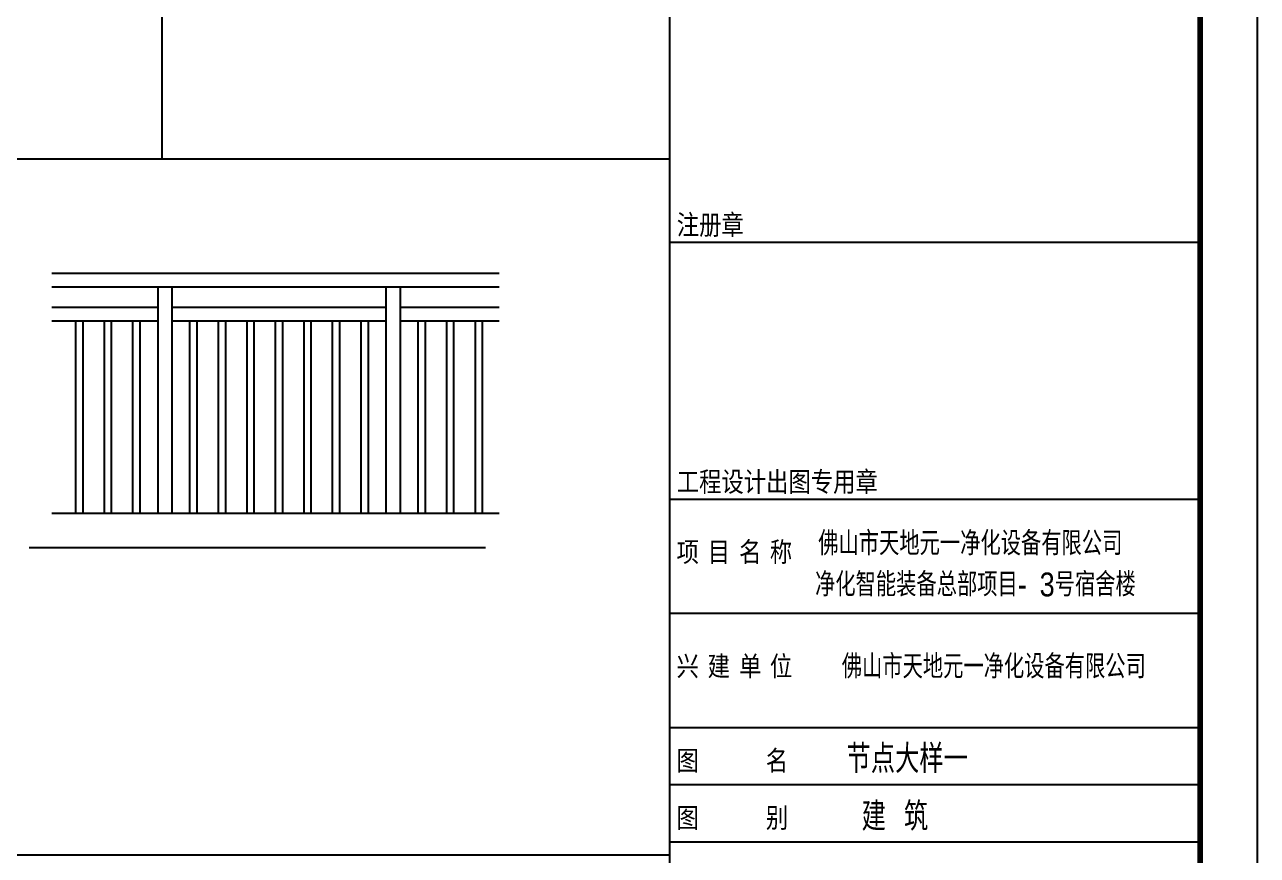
# Model space of a CAD drawing. Extents: x -1041549 to 749950, y -354245 to 17554.
# Drawn here: x -671364 to -665965, y -212293 to -208657 of the extents above; entities that cross this region are included whole.
import ezdxf

# ---------------------------------------------------------------- set-up
doc = ezdxf.new("R2010")
doc.units = 0
doc.header["$LTSCALE"] = 1000
doc.header["$MEASUREMENT"] = 0
doc.linetypes.add('DOTE', pattern=[2.42, 2, -0.2, 0.02, -0.2])
for name, color, linetype in [('13', 13, 'Continuous'), ('14', 1, 'Continuous'), ('a140', 140, 'Continuous'), ('a43', 43, 'Continuous'), ('DOTE', 1, 'Continuous'), ('PUB_TITLE', 4, 'Continuous')]:
    doc.layers.add(name, color=color, linetype=linetype)
doc.styles.add('_HZTXT', font='gs_txt.shx', dxfattribs={"width": 0.8, "bigfont": 'HZTXT.shx'})
doc.styles.add('宋体', font='')
doc.styles.get('宋体').set_extended_font_data('宋体')

# ---------------------------------------------------------------- blocks, each defined once
blk = doc.blocks.new('TUQ')
at = {"layer": '14'}
for p, q in [((-9300, 40000), (-9300, 0)), ((-9300, 24820), (0, 24820)), ((-9300, 20320), (0, 20320)), ((-9300, 18320), (0, 18320)), ((-9300, 16320), (0, 16320)), ((-9300, 15320), (0, 15320)), ((-9300, 14320), (0, 14320))]:
    blk.add_line(p, q, dxfattribs=at)
at = {"layer": '13', "color": 7, "style": '_HZTXT', "width": 0.85}
for s, height, p in [('佛山市天地元一净化设备有限公司', 417.91, (-6694, 19336)), ('净化智能装备总部项目-', 417.91, (-6750, 18616)), ('3号宿舍楼', 417.9, (-2815, 18616)), ('佛山市天地元一净化设备有限公司', 417.91, (-6282, 17179)), ('建  筑', 500, (-5934, 14512))]:
    blk.add_text(s, height=height, dxfattribs=at).set_placement(p)
at = {"layer": '14', "style": '宋体', "width": 0.82}
for s, p in [('注册章', (-9173, 24949)), ('工程设计出图专用章', (-9173, 20449)), ('项', (-9176, 19220)), ('目', (-8632, 19220)), ('名', (-8081, 19220)), ('称', (-7542, 19220)), ('兴', (-9176, 17220)), ('建', (-8632, 17220)), ('单', (-8081, 17220)), ('位', (-7542, 17220)), ('图      名', (-9176, 15566)), ('图      别', (-9176, 14566))]:
    blk.add_text(s, height=350, dxfattribs=at).set_placement(p)

msp = doc.modelspace()

# ---------------------------------------------------------------- linework, layer by layer
at = {"color": 8}
for p, q in [((-670763.6, -205813.6), (-670763.6, -209244.6)), ((-680189.5, -209244.6), (-668539.5, -209244.6)), ((-680189.5, -212291.6), (-668539.5, -212291.6))]:
    msp.add_line(p, q, dxfattribs=at)
at = {"layer": 'a140'}
msp.add_line((-671245.1, -210795.4), (-669285.1, -210795.4), dxfattribs=at)
at = {"layer": 'a43'}
for p, q in [((-669285.1, -209745.4, 0), (-671245.1, -209745.4, 0)), ((-669285.1, -209805.4, 0), (-671245.1, -209805.4, 0)), ((-670780.1, -209895.4, 0), (-671245.1, -209895.4, 0)), ((-669780.1, -209895.4, 0), (-670720.1, -209895.4, 0)), ((-669285.1, -209895.4, 0), (-669720.1, -209895.4, 0)), ((-670780.1, -209955.4, 0), (-671245.1, -209955.4, 0)), ((-669780.1, -209955.4, 0), (-670720.1, -209955.4, 0)), ((-669285.1, -209955.4, 0), (-669720.1, -209955.4, 0))]:
    msp.add_line(p, q, dxfattribs=at)
at = {"layer": 'a43', "elevation": 0}
for points in [[(-670780.1, -210795.4), (-670780.1, -209805.4)], [(-670720.1, -209805.4), (-670720.1, -210795.4)], [(-669780.1, -210795.4), (-669780.1, -209805.4)], [(-669720.1, -209805.4), (-669720.1, -210795.4)], [(-671140.1, -210795.4), (-671140.1, -209955.4)], [(-671110.1, -209955.4), (-671110.1, -210795.4)], [(-671015.1, -210795.4), (-671015.1, -209955.4)], [(-670985.1, -209955.4), (-670985.1, -210795.4)], [(-670890.1, -210795.4), (-670890.1, -209955.4)], [(-670860.1, -209955.4), (-670860.1, -210795.4)], [(-670640.1, -210795.4), (-670640.1, -209955.4)], [(-670610.1, -209955.4), (-670610.1, -210795.4)], [(-670515.1, -210795.4), (-670515.1, -209955.4)], [(-670485.1, -209955.4), (-670485.1, -210795.4)], [(-670390.1, -210795.4), (-670390.1, -209955.4)], [(-670360.1, -209955.4), (-670360.1, -210795.4)], [(-670265.1, -210795.4), (-670265.1, -209955.4)], [(-670235.1, -209955.4), (-670235.1, -210795.4)], [(-670140.1, -210795.4), (-670140.1, -209955.4)], [(-670110.1, -209955.4), (-670110.1, -210795.4)], [(-670015.1, -210795.4), (-670015.1, -209955.4)], [(-669985.1, -209955.4), (-669985.1, -210795.4)], [(-669890.1, -210795.4), (-669890.1, -209955.4)], [(-669860.1, -209955.4), (-669860.1, -210795.4)], [(-669640.1, -210795.4), (-669640.1, -209955.4)], [(-669610.1, -209955.4), (-669610.1, -210795.4)], [(-669515.1, -210795.4), (-669515.1, -209955.4)], [(-669485.1, -209955.4), (-669485.1, -210795.4)], [(-669390.1, -210795.4), (-669390.1, -209955.4)], [(-669360.1, -209955.4), (-669360.1, -210795.4)]]:
    msp.add_lwpolyline(points, dxfattribs=at)
at = {"layer": 'DOTE', "linetype": 'DOTE'}
msp.add_line((-671345.1, -210945.4), (-669185.1, -210945.4), dxfattribs=at)
at = {"layer": 'PUB_TITLE'}
msp.add_lwpolyline([(-680814.5, -216063.6), (-665964.5, -216063.6), (-665964.5, -205563.6), (-680814.5, -205563.6)], close=True, dxfattribs=at)
at = {"layer": 'PUB_TITLE', "const_width": 25}
msp.add_lwpolyline([(-680189.5, -215813.6), (-666214.5, -215813.6), (-666214.5, -205813.6), (-680189.5, -205813.6)], close=True, dxfattribs=at)

# ---------------------------------------------------------------- block references
at = {"layer": '14', "xscale": 0.25, "yscale": 0.25, "zscale": 0.25}
msp.add_blockref('TUQ', (-666214.5, -215813.6), dxfattribs=at)

# ---------------------------------------------------------------- texts
at = {"layer": '13', "color": 7, "style": '_HZTXT', "width": 0.85}
msp.add_text('节点大样一', height=125, dxfattribs=at).set_placement((-667764, -211933.1))

doc.saveas('drawing.dxf')
